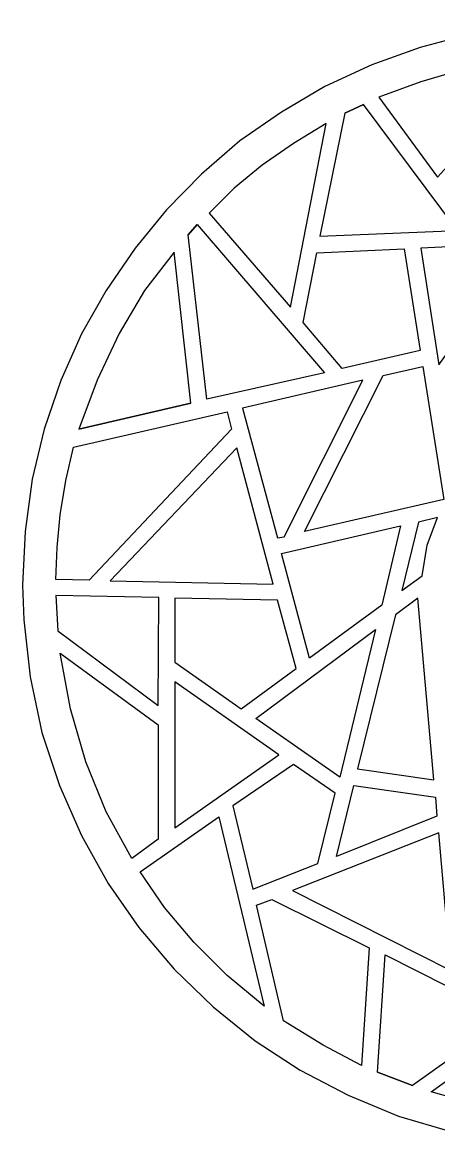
# Model space of a CAD drawing. Header units: centimetres. Extents: x 1.5 to 9.11, y 0.83 to 8.43.
# Drawn here: x 1.5 to 4.31, y 0.83 to 8.43 of the extents above; entities that cross this region are included whole.
import ezdxf

# ---------------------------------------------------------------- set-up
doc = ezdxf.new("R2010")
doc.units = ezdxf.units.CM
doc.header["$MEASUREMENT"] = 0
doc.layers.add('layer 1', color=7, linetype='Continuous')

msp = doc.modelspace()

# ---------------------------------------------------------------- linework, layer by layer
at = {"layer": 'layer 1', "color": 250, "lineweight": 30}
for points, knots in [([(5.06954, 8.42679), (5.06954, 8.42679), (5.45845, 8.43107), (5.45845, 8.43107), (5.45845, 8.43107), (5.45845, 8.43107), (5.83874, 8.39655), (5.83874, 8.39655), (5.83874, 8.39655), (5.83874, 8.39655), (6.21028, 8.32741), (6.21028, 8.32741), (6.21028, 8.32741), (6.21028, 8.32741), (6.5646, 8.2193), (6.5646, 8.2193), (6.5646, 8.2193), (6.5646, 8.2193), (6.91031, 8.08111), (6.91031, 8.08111), (6.91031, 8.08111), (6.91031, 8.08111), (7.23436, 7.90822), (7.23436, 7.90822), (7.23436, 7.90822), (7.23436, 7.90822), (7.53683, 7.70511), (7.53683, 7.70511), (7.53683, 7.70511), (7.53683, 7.70511), (7.82193, 7.47616), (7.82193, 7.47616), (7.82193, 7.47616), (7.82193, 7.47616), (8.08555, 7.22553), (8.08555, 7.22553), (8.08555, 7.22553), (8.08555, 7.22553), (8.3189, 6.94897), (8.3189, 6.94897), (8.3189, 6.94897), (8.3189, 6.94897), (8.53062, 6.64226), (8.53062, 6.64226), (8.53062, 6.64226), (8.53062, 6.64226), (8.70782, 6.32246), (8.70782, 6.32246), (8.70782, 6.32246), (8.70782, 6.32246), (8.859, 5.98114), (8.859, 5.98114), (8.859, 5.98114), (8.859, 5.98114), (8.97568, 5.62683), (8.97568, 5.62683), (8.97568, 5.62683), (8.97568, 5.62683), (9.05347, 5.25085), (9.05347, 5.25085), (9.05347, 5.25085), (9.05347, 5.25085), (9.10098, 4.86633), (9.10098, 4.86633), (9.10098, 4.86633), (9.10098, 4.86633), (9.10528, 4.47742), (9.10528, 4.47742), (9.10528, 4.47742), (9.10528, 4.47742), (9.07075, 4.09285), (9.07075, 4.09285), (9.07075, 4.09285), (9.07075, 4.09285), (8.99731, 3.72558), (8.99731, 3.72558), (8.99731, 3.72558), (8.99731, 3.72558), (8.89361, 3.36699), (8.89361, 3.36699), (8.89361, 3.36699), (8.89361, 3.36699), (8.75101, 3.02568), (8.75101, 3.02568), (8.75101, 3.02568), (8.75101, 3.02568), (8.5824, 2.7016), (8.5824, 2.7016), (8.5824, 2.7016), (8.5824, 2.7016), (8.37943, 2.39911), (8.37943, 2.39911), (8.37943, 2.39911), (8.37943, 2.39911), (8.15034, 2.11396), (8.15034, 2.11396), (8.15034, 2.11396), (8.15034, 2.11396), (7.89543, 1.85038), (7.89543, 1.85038), (7.89543, 1.85038), (7.89543, 1.85038), (7.61891, 1.61269), (7.61891, 1.61269), (7.61891, 1.61269), (7.61891, 1.61269), (7.31643, 1.40096), (7.31643, 1.40096), (7.31643, 1.40096), (7.31643, 1.40096), (6.99669, 1.22377), (6.99669, 1.22377), (6.99669, 1.22377), (6.99669, 1.22377), (6.65539, 1.07259), (6.65539, 1.07259), (6.65539, 1.07259), (6.65539, 1.07259), (6.29673, 0.96021), (6.29673, 0.96021), (6.29673, 0.96021), (6.29673, 0.96021), (5.9251, 0.87812), (5.9251, 0.87812), (5.9251, 0.87812), (5.9251, 0.87812), (5.54052, 0.83491), (5.54052, 0.83491), (5.54052, 0.83491), (5.54052, 0.83491), (5.14732, 0.83061), (5.14732, 0.83061), (5.14732, 0.83061), (5.14732, 0.83061), (4.76711, 0.86513), (4.76711, 0.86513), (4.76711, 0.86513), (4.76711, 0.86513), (4.39548, 0.93866), (4.39548, 0.93866), (4.39548, 0.93866), (4.39548, 0.93866), (4.04116, 1.04238), (4.04116, 1.04238), (4.04116, 1.04238), (4.04116, 1.04238), (3.69984, 1.18487), (3.69984, 1.18487), (3.69984, 1.18487), (3.69984, 1.18487), (3.37579, 1.35347), (3.37579, 1.35347), (3.37579, 1.35347), (3.37579, 1.35347), (3.07336, 1.55216), (3.07336, 1.55216), (3.07336, 1.55216), (3.07336, 1.55216), (2.78811, 1.78124), (2.78811, 1.78124), (2.78811, 1.78124), (2.78811, 1.78124), (2.52455, 2.03616), (2.52455, 2.03616), (2.52455, 2.03616), (2.52455, 2.03616), (2.28687, 2.31696), (2.28687, 2.31696), (2.28687, 2.31696), (2.28687, 2.31696), (2.0795, 2.61516), (2.0795, 2.61516), (2.0795, 2.61516), (2.0795, 2.61516), (1.89807, 2.93924), (1.89807, 2.93924), (1.89807, 2.93924), (1.89807, 2.93924), (1.75115, 3.27622), (1.75115, 3.27622), (1.75115, 3.27622), (1.75115, 3.27622), (1.63011, 3.63488), (1.63011, 3.63488), (1.63011, 3.63488), (1.63011, 3.63488), (1.55234, 4.01083), (1.55234, 4.01083), (1.55234, 4.01083), (1.55234, 4.01083), (1.50911, 4.39535), (1.50911, 4.39535), (1.50911, 4.39535), (1.50911, 4.39535), (1.50051, 4.62875), (1.50051, 4.62875), (1.50051, 4.62875), (1.50051, 4.62875), (1.51778, 4.99161), (1.51778, 4.99161), (1.51778, 4.99161), (1.51778, 4.99161), (1.56531, 5.34595), (1.56531, 5.34595), (1.56531, 5.34595), (1.56531, 5.34595), (1.64746, 5.68303), (1.64746, 5.68303), (1.64746, 5.68303), (1.64746, 5.68303), (1.75975, 6.01142), (1.75975, 6.01142), (1.75975, 6.01142), (1.75975, 6.01142), (1.89807, 6.32679), (1.89807, 6.32679), (1.89807, 6.32679), (1.89807, 6.32679), (2.06654, 6.62061), (2.06654, 6.62061), (2.06654, 6.62061), (2.06654, 6.62061), (2.26097, 6.90584), (2.26097, 6.90584), (2.26097, 6.90584), (2.26097, 6.90584), (2.47269, 7.165), (2.47269, 7.165), (2.47269, 7.165), (2.47269, 7.165), (2.71034, 7.40703), (2.71034, 7.40703), (2.71034, 7.40703), (2.71034, 7.40703), (2.9696, 7.63175), (2.9696, 7.63175), (2.9696, 7.63175), (2.9696, 7.63175), (3.25045, 7.82618), (3.25045, 7.82618), (3.25045, 7.82618), (3.25045, 7.82618), (3.54433, 7.999), (3.54433, 7.999), (3.54433, 7.999), (3.54433, 7.999), (3.85979, 8.14592), (3.85979, 8.14592), (3.85979, 8.14592), (3.85979, 8.14592), (4.18813, 8.26259), (4.18813, 8.26259), (4.18813, 8.26259), (4.18813, 8.26259), (4.52514, 8.35332), (4.52514, 8.35332), (4.52514, 8.35332), (4.52514, 8.35332), (4.87945, 8.40954), (4.87945, 8.40954), (4.87945, 8.40954), (4.87945, 8.40954), (5.06954, 8.42679), (5.06954, 8.42679)], [0, 0, 0, 0, 0.0149254, 0.0149254, 0.0149254, 0.0149254, 0.0298507, 0.0298507, 0.0298507, 0.0298507, 0.0447761, 0.0447761, 0.0447761, 0.0447761, 0.0597015, 0.0597015, 0.0597015, 0.0597015, 0.0746269, 0.0746269, 0.0746269, 0.0746269, 0.0895522, 0.0895522, 0.0895522, 0.0895522, 0.1044776, 0.1044776, 0.1044776, 0.1044776, 0.119403, 0.119403, 0.119403, 0.119403, 0.1343284, 0.1343284, 0.1343284, 0.1343284, 0.1492537, 0.1492537, 0.1492537, 0.1492537, 0.1641791, 0.1641791, 0.1641791, 0.1641791, 0.1791045, 0.1791045, 0.1791045, 0.1791045, 0.1940299, 0.1940299, 0.1940299, 0.1940299, 0.2089552, 0.2089552, 0.2089552, 0.2089552, 0.2238806, 0.2238806, 0.2238806, 0.2238806, 0.238806, 0.238806, 0.238806, 0.238806, 0.2537313, 0.2537313, 0.2537313, 0.2537313, 0.2686567, 0.2686567, 0.2686567, 0.2686567, 0.2835821, 0.2835821, 0.2835821, 0.2835821, 0.2985075, 0.2985075, 0.2985075, 0.2985075, 0.3134328, 0.3134328, 0.3134328, 0.3134328, 0.3283582, 0.3283582, 0.3283582, 0.3283582, 0.3432836, 0.3432836, 0.3432836, 0.3432836, 0.358209, 0.358209, 0.358209, 0.358209, 0.3731343, 0.3731343, 0.3731343, 0.3731343, 0.3880597, 0.3880597, 0.3880597, 0.3880597, 0.4029851, 0.4029851, 0.4029851, 0.4029851, 0.4179104, 0.4179104, 0.4179104, 0.4179104, 0.4328358, 0.4328358, 0.4328358, 0.4328358, 0.4477612, 0.4477612, 0.4477612, 0.4477612, 0.4626866, 0.4626866, 0.4626866, 0.4626866, 0.4776119, 0.4776119, 0.4776119, 0.4776119, 0.4925373, 0.4925373, 0.4925373, 0.4925373, 0.5074627, 0.5074627, 0.5074627, 0.5074627, 0.5223881, 0.5223881, 0.5223881, 0.5223881, 0.5373134, 0.5373134, 0.5373134, 0.5373134, 0.5522388, 0.5522388, 0.5522388, 0.5522388, 0.5671642, 0.5671642, 0.5671642, 0.5671642, 0.5820896, 0.5820896, 0.5820896, 0.5820896, 0.5970149, 0.5970149, 0.5970149, 0.5970149, 0.6119403, 0.6119403, 0.6119403, 0.6119403, 0.6268657, 0.6268657, 0.6268657, 0.6268657, 0.641791, 0.641791, 0.641791, 0.641791, 0.6567164, 0.6567164, 0.6567164, 0.6567164, 0.6716418, 0.6716418, 0.6716418, 0.6716418, 0.6865672, 0.6865672, 0.6865672, 0.6865672, 0.7014925, 0.7014925, 0.7014925, 0.7014925, 0.7164179, 0.7164179, 0.7164179, 0.7164179, 0.7313433, 0.7313433, 0.7313433, 0.7313433, 0.7462687, 0.7462687, 0.7462687, 0.7462687, 0.761194, 0.761194, 0.761194, 0.761194, 0.7761194, 0.7761194, 0.7761194, 0.7761194, 0.7910448, 0.7910448, 0.7910448, 0.7910448, 0.8059701, 0.8059701, 0.8059701, 0.8059701, 0.8208955, 0.8208955, 0.8208955, 0.8208955, 0.8358209, 0.8358209, 0.8358209, 0.8358209, 0.8507463, 0.8507463, 0.8507463, 0.8507463, 0.8656716, 0.8656716, 0.8656716, 0.8656716, 0.880597, 0.880597, 0.880597, 0.880597, 0.8955224, 0.8955224, 0.8955224, 0.8955224, 0.9104478, 0.9104478, 0.9104478, 0.9104478, 0.9253731, 0.9253731, 0.9253731, 0.9253731, 0.9402985, 0.9402985, 0.9402985, 0.9402985, 0.9552239, 0.9552239, 0.9552239, 0.9552239, 0.9701493, 0.9701493, 0.9701493, 0.9701493, 1, 1, 1, 1]), ([(3.90723, 7.9255), (3.90723, 7.9255), (4.1925, 8.02921), (4.1925, 8.02921), (4.1925, 8.02921), (4.1925, 8.02921), (4.48197, 8.11569), (4.48197, 8.11569), (4.48197, 8.11569), (4.48197, 8.11569), (4.76711, 8.17188), (4.76711, 8.17188), (4.76711, 8.17188), (4.76711, 8.17188), (5.04363, 8.19778), (5.04363, 8.19778), (5.04363, 8.19778), (5.04363, 8.19778), (4.30476, 7.38538), (4.30476, 7.38538), (4.30476, 7.38538), (4.30476, 7.38538), (3.90723, 7.9255), (3.90723, 7.9255)], [0, 0, 0, 0, 0.1428571, 0.1428571, 0.1428571, 0.1428571, 0.2857143, 0.2857143, 0.2857143, 0.2857143, 0.4285714, 0.4285714, 0.4285714, 0.4285714, 0.5714286, 0.5714286, 0.5714286, 0.5714286, 0.7142857, 0.7142857, 0.7142857, 0.7142857, 1, 1, 1, 1]), ([(3.80355, 7.87803), (3.80355, 7.87803), (4.43877, 7.02678), (4.43877, 7.02678), (4.43877, 7.02678), (4.43877, 7.02678), (3.50972, 6.98791), (3.50972, 6.98791), (3.50972, 6.98791), (3.50972, 6.98791), (3.67821, 7.81755), (3.67821, 7.81755), (3.67821, 7.81755), (3.67821, 7.81755), (3.80355, 7.87803), (3.80355, 7.87803)], [0, 0, 0, 0, 0.2, 0.2, 0.2, 0.2, 0.4, 0.4, 0.4, 0.4, 0.6, 0.6, 0.6, 0.6, 1, 1, 1, 1]), ([(3.67821, 7.81755), (3.67821, 7.81755), (3.80355, 7.87803), (3.80355, 7.87803), (3.80355, 7.87803), (3.80355, 7.87803), (3.67821, 7.81755), (3.67821, 7.81755)], [0, 0, 0, 0, 0.3333333, 0.3333333, 0.3333333, 0.3333333, 1, 1, 1, 1]), ([(3.55291, 7.74839), (3.55291, 7.74839), (3.31098, 6.50835), (3.31098, 6.50835), (3.31098, 6.50835), (3.31098, 6.50835), (2.76218, 7.14351), (2.76218, 7.14351), (2.76218, 7.14351), (2.76218, 7.14351), (2.93071, 7.312), (2.93071, 7.312), (2.93071, 7.312), (2.93071, 7.312), (3.12085, 7.4675), (3.12085, 7.4675), (3.12085, 7.4675), (3.12085, 7.4675), (3.33262, 7.61447), (3.33262, 7.61447), (3.33262, 7.61447), (3.33262, 7.61447), (3.55291, 7.74839), (3.55291, 7.74839)], [0, 0, 0, 0, 0.1428571, 0.1428571, 0.1428571, 0.1428571, 0.2857143, 0.2857143, 0.2857143, 0.2857143, 0.4285714, 0.4285714, 0.4285714, 0.4285714, 0.5714286, 0.5714286, 0.5714286, 0.5714286, 0.7142857, 0.7142857, 0.7142857, 0.7142857, 1, 1, 1, 1]), ([(2.68009, 7.06569), (2.68009, 7.06569), (2.61962, 6.9966), (2.61962, 6.9966), (2.61962, 6.9966), (2.61962, 6.9966), (2.68009, 7.06569), (2.68009, 7.06569)], [0, 0, 0, 0, 0.3333333, 0.3333333, 0.3333333, 0.3333333, 1, 1, 1, 1]), ([(2.61962, 6.9966), (2.61962, 6.9966), (2.74493, 5.88605), (2.74493, 5.88605), (2.74493, 5.88605), (2.74493, 5.88605), (3.53994, 6.06327), (3.53994, 6.06327), (3.53994, 6.06327), (3.53994, 6.06327), (2.68009, 7.06569), (2.68009, 7.06569), (2.68009, 7.06569), (2.68009, 7.06569), (2.61962, 6.9966), (2.61962, 6.9966)], [0, 0, 0, 0, 0.2, 0.2, 0.2, 0.2, 0.4, 0.4, 0.4, 0.4, 0.6, 0.6, 0.6, 0.6, 1, 1, 1, 1]), ([(4.1925, 6.90584), (4.1925, 6.90584), (4.90537, 6.94033), (4.90537, 6.94033), (4.90537, 6.94033), (4.90537, 6.94033), (4.3134, 6.11939), (4.3134, 6.11939), (4.3134, 6.11939), (4.3134, 6.11939), (4.1925, 6.90584), (4.1925, 6.90584)], [0, 0, 0, 0, 0.25, 0.25, 0.25, 0.25, 0.5, 0.5, 0.5, 0.5, 1, 1, 1, 1]), ([(1.88071, 5.68303), (1.88071, 5.68303), (2.00609, 6.01566), (2.00609, 6.01566), (2.00609, 6.01566), (2.00609, 6.01566), (2.15296, 6.33109), (2.15296, 6.33109), (2.15296, 6.33109), (2.15296, 6.33109), (2.32579, 6.62061), (2.32579, 6.62061), (2.32579, 6.62061), (2.32579, 6.62061), (2.52455, 6.87987), (2.52455, 6.87987), (2.52455, 6.87987), (2.52455, 6.87987), (2.63693, 5.86011), (2.63693, 5.86011), (2.63693, 5.86011), (2.63693, 5.86011), (1.88071, 5.68303), (1.88071, 5.68303)], [0, 0, 0, 0, 0.1428571, 0.1428571, 0.1428571, 0.1428571, 0.2857143, 0.2857143, 0.2857143, 0.2857143, 0.4285714, 0.4285714, 0.4285714, 0.4285714, 0.5714286, 0.5714286, 0.5714286, 0.5714286, 0.7142857, 0.7142857, 0.7142857, 0.7142857, 1, 1, 1, 1]), ([(3.48808, 6.87554), (3.48808, 6.87554), (3.39739, 6.40462), (3.39739, 6.40462), (3.39739, 6.40462), (3.39739, 6.40462), (3.66097, 6.09345), (3.66097, 6.09345), (3.66097, 6.09345), (3.66097, 6.09345), (4.18813, 6.21445), (4.18813, 6.21445), (4.18813, 6.21445), (4.18813, 6.21445), (4.08007, 6.90148), (4.08007, 6.90148), (4.08007, 6.90148), (4.08007, 6.90148), (3.48808, 6.87554), (3.48808, 6.87554)], [0, 0, 0, 0, 0.1666667, 0.1666667, 0.1666667, 0.1666667, 0.3333333, 0.3333333, 0.3333333, 0.3333333, 0.5, 0.5, 0.5, 0.5, 0.6666667, 0.6666667, 0.6666667, 0.6666667, 1, 1, 1, 1]), ([(4.20545, 6.10644), (4.20545, 6.10644), (3.93752, 6.04593), (3.93752, 6.04593), (3.93752, 6.04593), (3.93752, 6.04593), (3.40602, 4.99161), (3.40602, 4.99161), (3.40602, 4.99161), (3.40602, 4.99161), (4.34799, 5.20766), (4.34799, 5.20766), (4.34799, 5.20766), (4.34799, 5.20766), (4.20545, 6.10644), (4.20545, 6.10644)], [0, 0, 0, 0, 0.2, 0.2, 0.2, 0.2, 0.4, 0.4, 0.4, 0.4, 0.6, 0.6, 0.6, 0.6, 1, 1, 1, 1]), ([(3.2678, 4.95711), (3.2678, 4.95711), (3.22453, 4.94843), (3.22453, 4.94843), (3.22453, 4.94843), (3.22453, 4.94843), (2.98687, 5.82559), (2.98687, 5.82559), (2.98687, 5.82559), (2.98687, 5.82559), (3.79924, 6.01566), (3.79924, 6.01566), (3.79924, 6.01566), (3.79924, 6.01566), (3.2678, 4.95711), (3.2678, 4.95711)], [0, 0, 0, 0, 0.2, 0.2, 0.2, 0.2, 0.4, 0.4, 0.4, 0.4, 0.6, 0.6, 0.6, 0.6, 1, 1, 1, 1]), ([(2.63693, 5.86011), (2.63693, 5.86011), (1.88071, 5.68303), (1.88071, 5.68303), (1.88071, 5.68303), (1.88071, 5.68303), (2.63693, 5.86011), (2.63693, 5.86011)], [0, 0, 0, 0, 0.3333333, 0.3333333, 0.3333333, 0.3333333, 1, 1, 1, 1]), ([(1.72525, 4.66757), (1.72525, 4.66757), (1.94991, 4.66326), (1.94991, 4.66326), (1.94991, 4.66326), (1.94991, 4.66326), (2.91344, 5.68303), (2.91344, 5.68303), (2.91344, 5.68303), (2.91344, 5.68303), (2.88316, 5.79967), (2.88316, 5.79967), (2.88316, 5.79967), (2.88316, 5.79967), (1.84621, 5.56201), (1.84621, 5.56201), (1.84621, 5.56201), (1.84621, 5.56201), (1.79436, 5.33734), (1.79436, 5.33734), (1.79436, 5.33734), (1.79436, 5.33734), (1.75548, 5.10398), (1.75548, 5.10398), (1.75548, 5.10398), (1.75548, 5.10398), (1.7338, 4.88359), (1.7338, 4.88359), (1.7338, 4.88359), (1.7338, 4.88359), (1.72525, 4.66757), (1.72525, 4.66757)], [0, 0, 0, 0, 0.1111111, 0.1111111, 0.1111111, 0.1111111, 0.2222222, 0.2222222, 0.2222222, 0.2222222, 0.3333333, 0.3333333, 0.3333333, 0.3333333, 0.4444444, 0.4444444, 0.4444444, 0.4444444, 0.5555556, 0.5555556, 0.5555556, 0.5555556, 0.6666667, 0.6666667, 0.6666667, 0.6666667, 0.7777778, 0.7777778, 0.7777778, 0.7777778, 1, 1, 1, 1]), ([(3.19427, 4.63734), (3.19427, 4.63734), (2.09247, 4.65889), (2.09247, 4.65889), (2.09247, 4.65889), (2.09247, 4.65889), (2.94798, 5.55763), (2.94798, 5.55763), (2.94798, 5.55763), (2.94798, 5.55763), (3.19427, 4.63734), (3.19427, 4.63734)], [0, 0, 0, 0, 0.25, 0.25, 0.25, 0.25, 0.5, 0.5, 0.5, 0.5, 1, 1, 1, 1]), ([(3.92889, 4.49477), (3.92889, 4.49477), (4.05414, 5.03049), (4.05414, 5.03049), (4.05414, 5.03049), (4.05414, 5.03049), (3.25045, 4.84471), (3.25045, 4.84471), (3.25045, 4.84471), (3.25045, 4.84471), (3.44061, 4.13609), (3.44061, 4.13609), (3.44061, 4.13609), (3.44061, 4.13609), (3.92889, 4.49477), (3.92889, 4.49477)], [0, 0, 0, 0, 0.2, 0.2, 0.2, 0.2, 0.4, 0.4, 0.4, 0.4, 0.6, 0.6, 0.6, 0.6, 1, 1, 1, 1]), ([(4.20108, 4.69349), (4.20108, 4.69349), (4.0628, 4.59411), (4.0628, 4.59411), (4.0628, 4.59411), (4.0628, 4.59411), (4.17516, 5.05641), (4.17516, 5.05641), (4.17516, 5.05641), (4.17516, 5.05641), (4.30476, 5.08673), (4.30476, 5.08673), (4.30476, 5.08673), (4.30476, 5.08673), (4.2356, 4.90091), (4.2356, 4.90091), (4.2356, 4.90091), (4.2356, 4.90091), (4.20108, 4.69349), (4.20108, 4.69349)], [0, 0, 0, 0, 0.1666667, 0.1666667, 0.1666667, 0.1666667, 0.3333333, 0.3333333, 0.3333333, 0.3333333, 0.5, 0.5, 0.5, 0.5, 0.6666667, 0.6666667, 0.6666667, 0.6666667, 1, 1, 1, 1]), ([(1.73819, 4.32196), (1.73819, 4.32196), (1.72525, 4.55957), (1.72525, 4.55957), (1.72525, 4.55957), (1.72525, 4.55957), (2.42083, 4.54661), (2.42083, 4.54661), (2.42083, 4.54661), (2.42083, 4.54661), (2.41655, 3.81634), (2.41655, 3.81634), (2.41655, 3.81634), (2.41655, 3.81634), (1.73819, 4.32196), (1.73819, 4.32196)], [0, 0, 0, 0, 0.2, 0.2, 0.2, 0.2, 0.4, 0.4, 0.4, 0.4, 0.6, 0.6, 0.6, 0.6, 1, 1, 1, 1]), ([(2.52891, 4.54225), (2.52891, 4.54225), (3.22453, 4.52931), (3.22453, 4.52931), (3.22453, 4.52931), (3.22453, 4.52931), (3.34986, 4.067), (3.34986, 4.067), (3.34986, 4.067), (3.34986, 4.067), (2.9783, 3.79479), (2.9783, 3.79479), (2.9783, 3.79479), (2.9783, 3.79479), (2.52891, 4.11017), (2.52891, 4.11017), (2.52891, 4.11017), (2.52891, 4.11017), (2.52891, 4.54225), (2.52891, 4.54225)], [0, 0, 0, 0, 0.1666667, 0.1666667, 0.1666667, 0.1666667, 0.3333333, 0.3333333, 0.3333333, 0.3333333, 0.5, 0.5, 0.5, 0.5, 0.6666667, 0.6666667, 0.6666667, 0.6666667, 1, 1, 1, 1]), ([(4.27883, 3.31512), (4.27883, 3.31512), (3.76463, 3.3886), (3.76463, 3.3886), (3.76463, 3.3886), (3.76463, 3.3886), (4.0196, 4.42998), (4.0196, 4.42998), (4.0196, 4.42998), (4.0196, 4.42998), (4.17084, 4.54225), (4.17084, 4.54225), (4.17084, 4.54225), (4.17084, 4.54225), (4.27883, 3.31512), (4.27883, 3.31512)], [0, 0, 0, 0, 0.2, 0.2, 0.2, 0.2, 0.4, 0.4, 0.4, 0.4, 0.6, 0.6, 0.6, 0.6, 1, 1, 1, 1]), ([(3.88569, 4.33054), (3.88569, 4.33054), (3.07764, 3.73), (3.07764, 3.73), (3.07764, 3.73), (3.07764, 3.73), (3.6437, 3.33236), (3.6437, 3.33236), (3.6437, 3.33236), (3.6437, 3.33236), (3.88569, 4.33054), (3.88569, 4.33054)], [0, 0, 0, 0, 0.25, 0.25, 0.25, 0.25, 0.5, 0.5, 0.5, 0.5, 1, 1, 1, 1]), ([(2.23944, 2.78368), (2.23944, 2.78368), (2.41655, 2.91332), (2.41655, 2.91332), (2.41655, 2.91332), (2.41655, 2.91332), (2.41655, 3.68671), (2.41655, 3.68671), (2.41655, 3.68671), (2.41655, 3.68671), (1.75548, 4.17063), (1.75548, 4.17063), (1.75548, 4.17063), (1.75548, 4.17063), (1.82456, 3.79479), (1.82456, 3.79479), (1.82456, 3.79479), (1.82456, 3.79479), (1.92829, 3.4361), (1.92829, 3.4361), (1.92829, 3.4361), (1.92829, 3.4361), (2.06654, 3.0991), (2.06654, 3.0991), (2.06654, 3.0991), (2.06654, 3.0991), (2.23944, 2.78368), (2.23944, 2.78368)], [0, 0, 0, 0, 0.125, 0.125, 0.125, 0.125, 0.25, 0.25, 0.25, 0.25, 0.375, 0.375, 0.375, 0.375, 0.5, 0.5, 0.5, 0.5, 0.625, 0.625, 0.625, 0.625, 0.75, 0.75, 0.75, 0.75, 1, 1, 1, 1]), ([(2.52891, 2.99109), (2.52891, 2.99109), (2.52891, 3.97621), (2.52891, 3.97621), (2.52891, 3.97621), (2.52891, 3.97621), (3.23318, 3.48369), (3.23318, 3.48369), (3.23318, 3.48369), (3.23318, 3.48369), (2.52891, 2.99109), (2.52891, 2.99109)], [0, 0, 0, 0, 0.25, 0.25, 0.25, 0.25, 0.5, 0.5, 0.5, 0.5, 1, 1, 1, 1]), ([(3.61349, 3.22437), (3.61349, 3.22437), (3.49675, 2.74906), (3.49675, 2.74906), (3.49675, 2.74906), (3.49675, 2.74906), (3.05606, 2.57626), (3.05606, 2.57626), (3.05606, 2.57626), (3.05606, 2.57626), (2.92203, 3.138), (2.92203, 3.138), (2.92203, 3.138), (2.92203, 3.138), (3.33262, 3.41883), (3.33262, 3.41883), (3.33262, 3.41883), (3.33262, 3.41883), (3.61349, 3.22437), (3.61349, 3.22437)], [0, 0, 0, 0, 0.1666667, 0.1666667, 0.1666667, 0.1666667, 0.3333333, 0.3333333, 0.3333333, 0.3333333, 0.5, 0.5, 0.5, 0.5, 0.6666667, 0.6666667, 0.6666667, 0.6666667, 1, 1, 1, 1]), ([(4.29179, 3.19845), (4.29179, 3.19845), (3.73873, 3.27622), (3.73873, 3.27622), (3.73873, 3.27622), (3.73873, 3.27622), (3.62209, 2.79664), (3.62209, 2.79664), (3.62209, 2.79664), (3.62209, 2.79664), (4.30043, 3.06885), (4.30043, 3.06885), (4.30043, 3.06885), (4.30043, 3.06885), (4.29179, 3.19845), (4.29179, 3.19845)], [0, 0, 0, 0, 0.2, 0.2, 0.2, 0.2, 0.4, 0.4, 0.4, 0.4, 0.6, 0.6, 0.6, 0.6, 1, 1, 1, 1]), ([(3.13382, 1.78552), (3.13382, 1.78552), (2.827, 3.06447), (2.827, 3.06447), (2.827, 3.06447), (2.827, 3.06447), (2.29558, 2.69294), (2.29558, 2.69294), (2.29558, 2.69294), (2.29558, 2.69294), (2.45975, 2.45097), (2.45975, 2.45097), (2.45975, 2.45097), (2.45975, 2.45097), (2.65849, 2.21765), (2.65849, 2.21765), (2.65849, 2.21765), (2.65849, 2.21765), (2.88316, 1.99295), (2.88316, 1.99295), (2.88316, 1.99295), (2.88316, 1.99295), (3.13382, 1.78552), (3.13382, 1.78552)], [0, 0, 0, 0, 0.1428571, 0.1428571, 0.1428571, 0.1428571, 0.2857143, 0.2857143, 0.2857143, 0.2857143, 0.4285714, 0.4285714, 0.4285714, 0.4285714, 0.5714286, 0.5714286, 0.5714286, 0.5714286, 0.7142857, 0.7142857, 0.7142857, 0.7142857, 1, 1, 1, 1]), ([(3.32394, 2.56759), (3.32394, 2.56759), (4.3134, 2.95656), (4.3134, 2.95656), (4.3134, 2.95656), (4.3134, 2.95656), (4.39548, 2.02747), (4.39548, 2.02747), (4.39548, 2.02747), (4.39548, 2.02747), (3.32394, 2.56759), (3.32394, 2.56759)], [0, 0, 0, 0, 0.25, 0.25, 0.25, 0.25, 0.5, 0.5, 0.5, 0.5, 1, 1, 1, 1]), ([(3.79057, 1.38368), (3.79057, 1.38368), (3.84245, 2.17874), (3.84245, 2.17874), (3.84245, 2.17874), (3.84245, 2.17874), (3.18565, 2.50711), (3.18565, 2.50711), (3.18565, 2.50711), (3.18565, 2.50711), (3.08197, 2.46829), (3.08197, 2.46829), (3.08197, 2.46829), (3.08197, 2.46829), (3.26341, 1.6861), (3.26341, 1.6861), (3.26341, 1.6861), (3.26341, 1.6861), (3.53136, 1.52196), (3.53136, 1.52196), (3.53136, 1.52196), (3.53136, 1.52196), (3.79057, 1.38368), (3.79057, 1.38368)], [0, 0, 0, 0, 0.1428571, 0.1428571, 0.1428571, 0.1428571, 0.2857143, 0.2857143, 0.2857143, 0.2857143, 0.4285714, 0.4285714, 0.4285714, 0.4285714, 0.5714286, 0.5714286, 0.5714286, 0.5714286, 0.7142857, 0.7142857, 0.7142857, 0.7142857, 1, 1, 1, 1]), ([(4.13628, 1.24971), (4.13628, 1.24971), (4.78439, 1.71202), (4.78439, 1.71202), (4.78439, 1.71202), (4.78439, 1.71202), (3.95045, 2.13118), (3.95045, 2.13118), (3.95045, 2.13118), (3.95045, 2.13118), (3.89865, 1.3405), (3.89865, 1.3405), (3.89865, 1.3405), (3.89865, 1.3405), (4.13628, 1.24971), (4.13628, 1.24971)], [0, 0, 0, 0, 0.2, 0.2, 0.2, 0.2, 0.4, 0.4, 0.4, 0.4, 0.6, 0.6, 0.6, 0.6, 1, 1, 1, 1]), ([(5.19489, 1.05096), (5.19489, 1.05096), (5.29862, 1.94975), (5.29862, 1.94975), (5.29862, 1.94975), (5.29862, 1.94975), (4.26155, 1.20652), (4.26155, 1.20652), (4.26155, 1.20652), (4.26155, 1.20652), (4.47762, 1.146), (4.47762, 1.146), (4.47762, 1.146), (4.47762, 1.146), (4.71094, 1.09851), (4.71094, 1.09851), (4.71094, 1.09851), (4.71094, 1.09851), (4.94428, 1.06829), (4.94428, 1.06829), (4.94428, 1.06829), (4.94428, 1.06829), (5.19489, 1.05096), (5.19489, 1.05096)], [0, 0, 0, 0, 0.1428571, 0.1428571, 0.1428571, 0.1428571, 0.2857143, 0.2857143, 0.2857143, 0.2857143, 0.4285714, 0.4285714, 0.4285714, 0.4285714, 0.5714286, 0.5714286, 0.5714286, 0.5714286, 0.7142857, 0.7142857, 0.7142857, 0.7142857, 1, 1, 1, 1]), ([(3.89865, 1.3405), (3.89865, 1.3405), (4.13628, 1.24971), (4.13628, 1.24971), (4.13628, 1.24971), (4.13628, 1.24971), (3.89865, 1.3405), (3.89865, 1.3405)], [0, 0, 0, 0, 0.3333333, 0.3333333, 0.3333333, 0.3333333, 1, 1, 1, 1])]:
    msp.add_open_spline(points, degree=3, knots=knots, dxfattribs=at)

doc.saveas('drawing.dxf')
